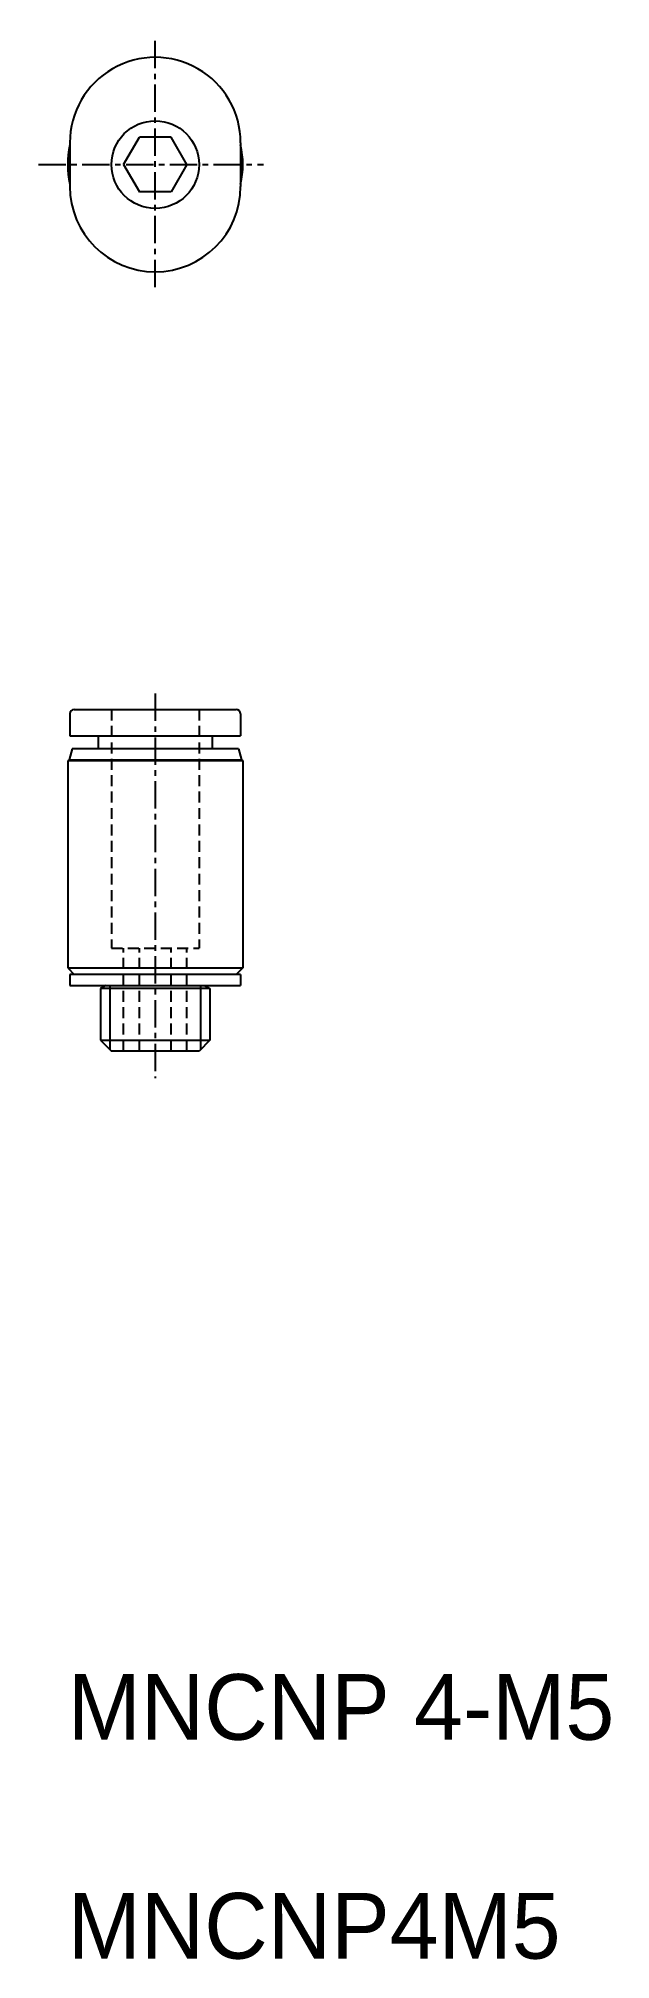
# Model space of a CAD drawing. Extents: x -1.3 to 24.8, y 0 to 87.7.
import ezdxf

# ---------------------------------------------------------------- set-up
doc = ezdxf.new("R2010")
doc.units = 0
doc.linetypes.add('CENTER', pattern=[2, 1.25, -0.25, 0.25, -0.25])
doc.linetypes.add('DASHED', pattern=[0.75, 0.5, -0.25])
doc.layers.get('0').update_dxf_attribs({"linetype": 'CONTINUOUS'})
doc.layers.add('CENTER', color=1, linetype='CENTER')

msp = doc.modelspace()

# ---------------------------------------------------------------- linework, layer by layer
at = {"color": 7, "linetype": 'CONTINUOUS'}
for p, q in [((0.1, 82.969), (0.1, 80.969)), ((2.557, 81.969), (3.278, 83.219)), ((4.722, 83.219), (3.278, 83.219)), ((5.443, 81.969), (4.722, 83.219)), ((7.9, 82.969), (7.9, 80.969)), ((2.557, 81.969), (3.278, 80.719)), ((5.443, 81.969), (4.722, 80.719)), ((4.722, 80.719), (3.278, 80.719)), ((0.3, 57.069), (7.7, 57.069)), ((0.1, 56.869), (0.1, 55.869)), ((7.9, 56.869), (7.9, 55.869)), ((0.1, 55.869), (7.9, 55.869)), ((1.4, 55.869), (1.4, 55.269)), ((6.6, 55.869), (6.6, 55.269)), ((0.066, 54.769), (0, 54.731)), ((8, 54.731), (0, 54.731)), ((0, 54.731), (0, 45.269)), ((0.2, 55.269), (0.066, 54.769)), ((0.066, 54.769), (7.934, 54.769)), ((7.8, 55.269), (0.2, 55.269)), ((7.8, 55.269), (7.934, 54.769)), ((7.934, 54.769), (8, 54.731)), ((8, 54.731), (8, 45.269)), ((0, 45.269), (8, 45.269)), ((0, 45.269), (0.3, 44.969)), ((7.9, 44.969), (0.1, 44.969)), ((0.1, 44.969), (0.1, 44.469)), ((8, 45.269), (7.7, 44.969)), ((7.9, 44.969), (7.9, 44.469)), ((0.1, 44.469), (7.9, 44.469)), ((1.75, 44.469), (1.5, 44.325)), ((1.5, 44.325), (1.5, 41.969)), ((6.5, 44.325), (1.5, 44.325)), ((6.25, 44.469), (6.5, 44.325)), ((6.5, 44.325), (6.5, 41.969)), ((1.5, 41.969), (6.5, 41.969)), ((1.5, 41.969), (2, 41.469)), ((6, 41.469), (2, 41.469)), ((6.5, 41.969), (6, 41.469))]:
    msp.add_line(p, q, dxfattribs=at)
at = {"color": 3, "linetype": 'DASHED'}
for p, q in [((2, 57.069), (2, 46.169)), ((6, 57.069), (6, 46.169)), ((2, 46.169), (6, 46.169)), ((2.557, 41.469), (2.557, 46.169)), ((3.278, 41.469), (3.278, 46.169)), ((4.722, 41.469), (4.722, 46.169)), ((5.443, 41.469), (5.443, 46.169))]:
    msp.add_line(p, q, dxfattribs=at)
at = {"color": 3, "linetype": 'CONTINUOUS'}
for p, q in [((1.933, 44.469), (1.933, 41.536)), ((6.067, 44.469), (6.067, 41.536))]:
    msp.add_line(p, q, dxfattribs=at)
at = {"color": 7, "linetype": 'CONTINUOUS'}
msp.add_circle((4, 81.969), 2, dxfattribs=at)
for centre, radius, start, end in [((4, 82.969), 3.9, 0, 180.00001), ((4, 81.969), 4, 167.07062, 192.92939), ((4, 81.969), 4, 347.07061, 12.92938), ((4, 80.969), 3.9, 180.00001, 0), ((0.3, 56.869), 0.2, 90, 180), ((7.7, 56.869), 0.2, 0, 90)]:
    msp.add_arc(centre, radius, start, end, dxfattribs=at)
at = {"layer": 'CENTER', "color": 1, "linetype": 'CENTER'}
for p, q in [((4, 76.372), (4, 87.733)), ((-1.335, 81.969), (8.937, 81.969)), ((4, 57.798), (4, 40.221))]:
    msp.add_line(p, q, dxfattribs=at)

# ---------------------------------------------------------------- texts
for s, p in [('MNCNP 4-M5', (0, 10)), ('MNCNP4M5', (0, 0))]:
    msp.add_text(s, height=3).set_placement(p)

doc.saveas('drawing.dxf')
